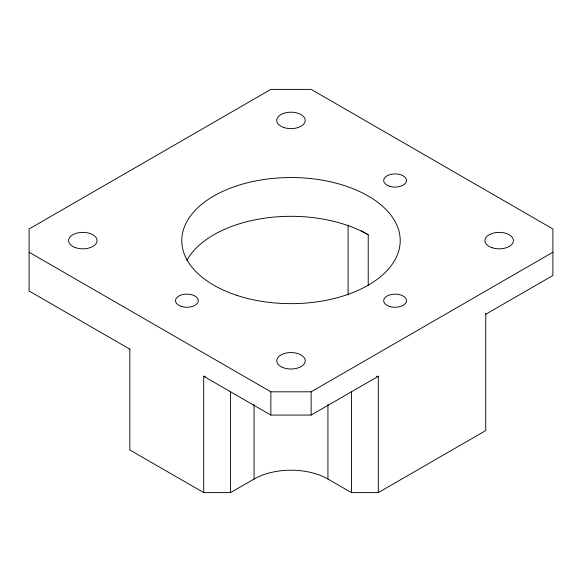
<?xml version="1.0" encoding="UTF-8"?>
<svg xmlns="http://www.w3.org/2000/svg" width="582" height="582" viewBox="0 0 582 582"><rect width="100%" height="100%" fill="white"/><g stroke="black" fill="none" stroke-linecap="round" stroke-linejoin="round"><path stroke-width="0.87" d="M29.1 252.232L270.856 391.802L311.144 391.802L552.9 252.232M203.7 492.612L203.7 376.292L270.856 415.068L311.144 415.068L378.3 376.292L378.3 492.612L351.441 492.612L327.935 479.037A52.234 30.155 0 0 0 254.065 479.037L230.559 492.612L203.7 492.612L129.83 449.959L129.83 349.084M485.744 314.265L552.9 275.49L552.9 228.966L311.144 89.388L270.856 89.388L29.1 228.966L29.1 291L129.83 349.156M378.3 492.612L485.744 430.578L485.744 313.291M203.7 376.292L205.49 376.292M376.51 376.292L378.3 376.292M361.255 230.756L368.224 234.779L368.224 285.638M351.441 391.744L351.441 492.612M348.08 225.809L348.08 294.892M327.935 404.526L327.935 479.037M311.144 391.802L311.144 415.068M270.856 391.802L270.856 415.068M254.065 404.526L254.065 479.037M230.559 391.744L230.559 492.612M186.887 260.329A109.212 63.052 0 0 1 368.224 234.779M282.285 367.293A14.244 8.228 0 0 0 305.113 361.888A14.244 8.228 0 0 0 285.595 353.179A14.244 8.228 0 0 0 282.285 367.293M75.704 247.721A14.244 8.228 0 0 0 97.07 240.599A14.244 8.228 0 0 0 75.704 233.477A14.244 8.228 0 0 0 75.704 247.721M283.878 127.531A14.244 8.228 0 0 0 305.244 120.409A14.244 8.228 0 0 0 283.878 113.286A14.244 8.228 0 0 0 283.878 127.531M492.052 247.721A14.244 8.228 0 0 0 513.426 240.599A14.244 8.228 0 0 0 492.052 233.477A14.244 8.228 0 0 0 492.052 247.721M236.394 295.205A109.212 63.052 0 0 0 400.212 240.599A109.212 63.052 0 0 0 236.394 185.993A109.212 63.052 0 0 0 236.394 295.205M389.387 186.204A11.4 6.577 0 0 0 406.483 180.5A11.4 6.577 0 0 0 389.387 174.804A11.4 6.577 0 0 0 389.387 186.204M181.213 306.387A11.4 6.577 0 0 0 198.309 300.69A11.4 6.577 0 0 0 181.213 294.994A11.4 6.577 0 0 0 181.213 306.387M389.387 306.387A11.4 6.577 0 0 0 406.483 300.69A11.4 6.577 0 0 0 389.387 294.994A11.4 6.577 0 0 0 389.387 306.387"/></g></svg>
